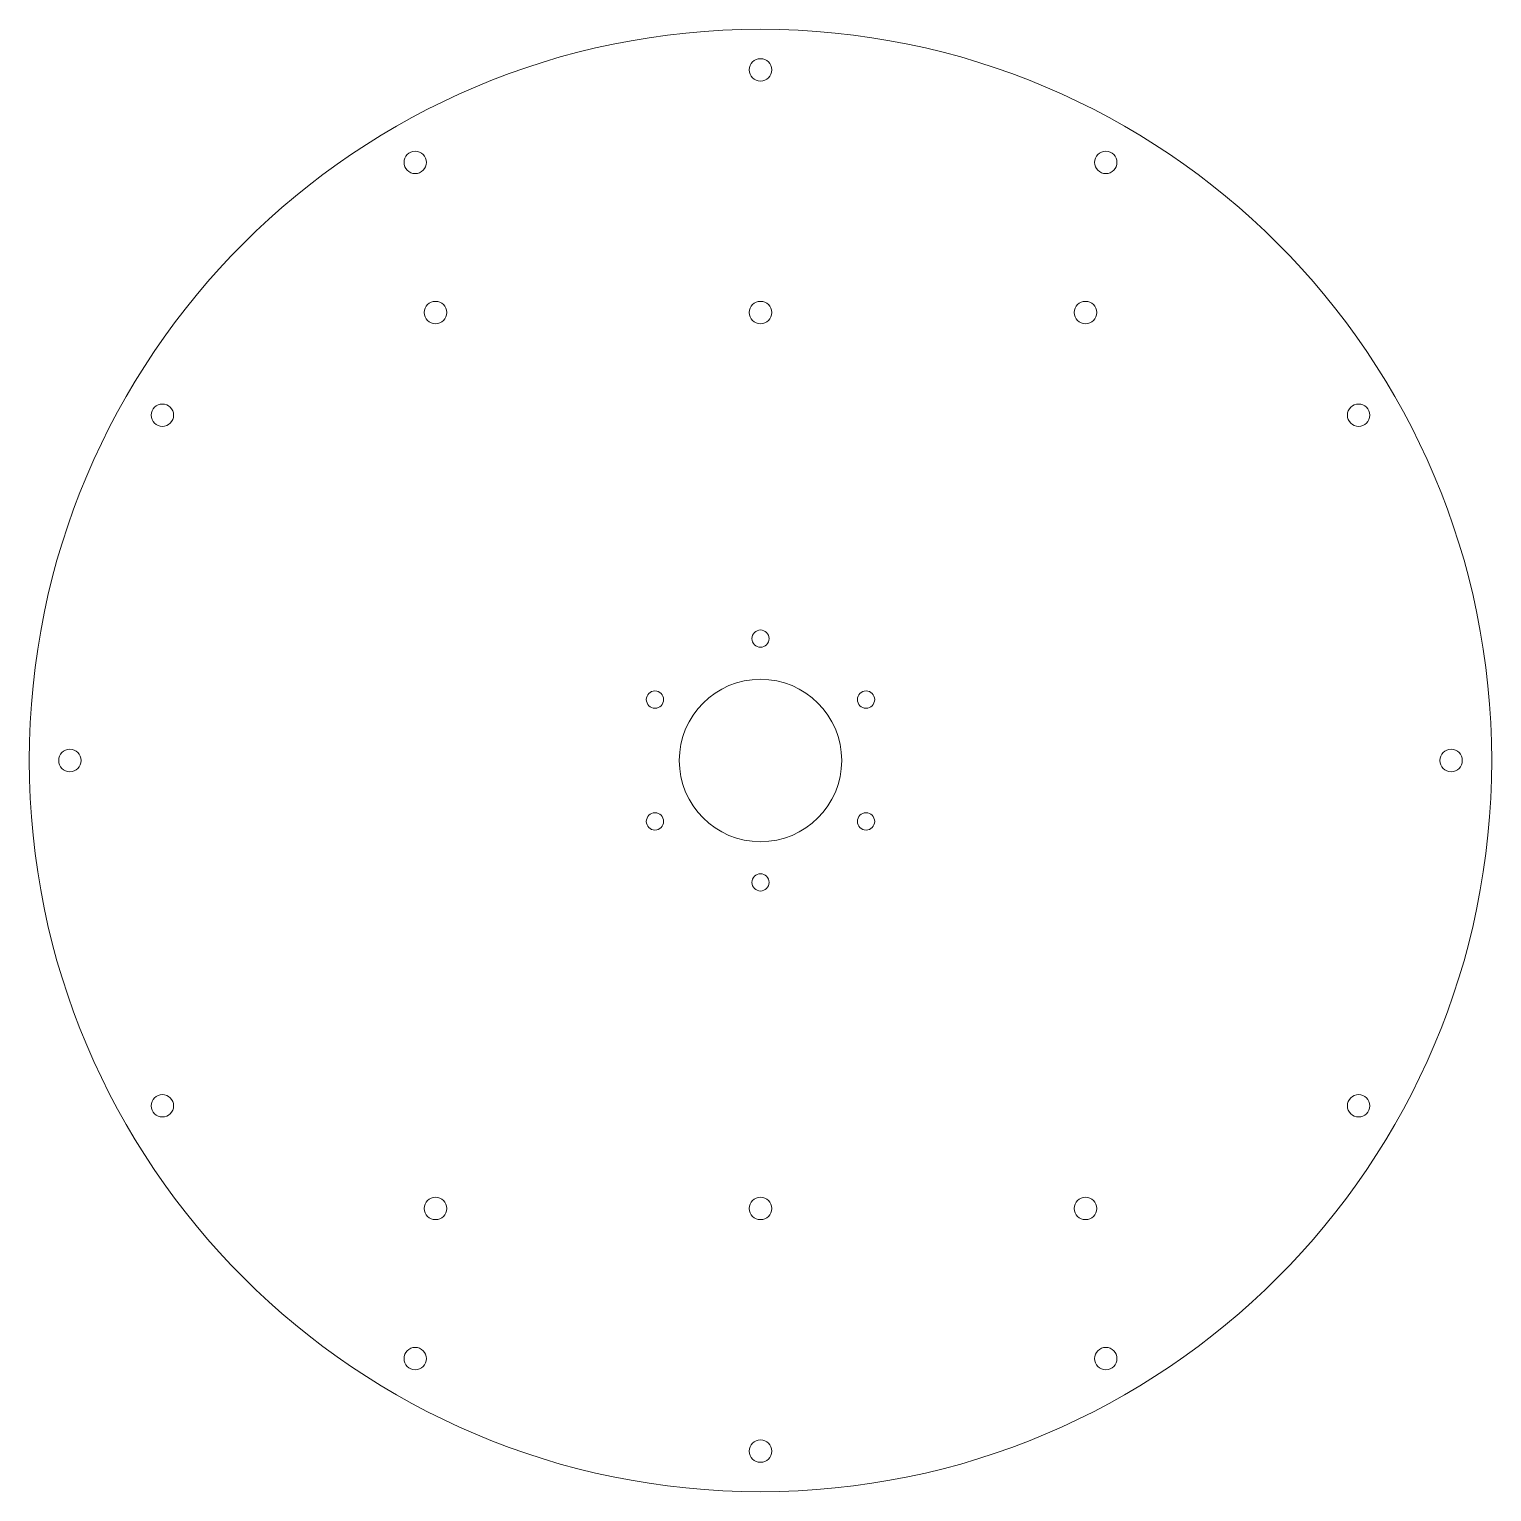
# Model space of a CAD drawing. Header units: millimetres. Extents: x -360 to 360, y -360 to 360.
import ezdxf

# ---------------------------------------------------------------- set-up
doc = ezdxf.new("R2010")
doc.units = ezdxf.units.MM

msp = doc.modelspace()

# ---------------------------------------------------------------- linework, layer by layer
at = {"color": 7, "linetype": 'Continuous', "lineweight": 15}
for centre, radius in [((0, 0), 360), ((0, 340), 5.5), ((-170, 294.45), 5.5), ((170, 294.45), 5.5), ((-160, 220.54), 5.5), ((0, 220.54), 5.5), ((160, 220.54), 5.5), ((-294.45, 170), 5.5), ((294.45, 170), 5.5), ((0, 60), 4.25), ((0, 0), 40), ((-51.96, 30), 4.25), ((51.96, 30), 4.25), ((-340, 0), 5.5), ((340, 0), 5.5), ((-51.96, -30), 4.25), ((51.96, -30), 4.25), ((0, -60), 4.25), ((-294.45, -170), 5.5), ((294.45, -170), 5.5), ((-160, -220.54), 5.5), ((0, -220.54), 5.5), ((160, -220.54), 5.5), ((-170, -294.45), 5.5), ((170, -294.45), 5.5), ((0, -340), 5.5)]:
    msp.add_circle(centre, radius, dxfattribs=at)

doc.saveas('drawing.dxf')
